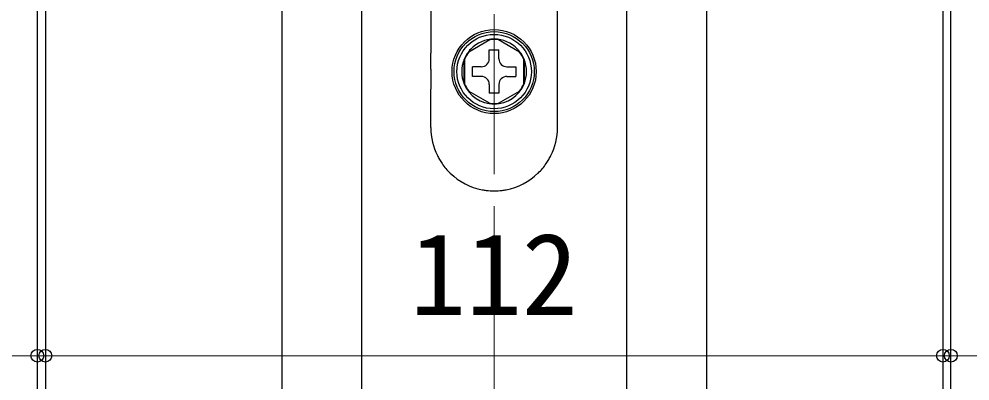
# Model space of a CAD drawing. Units: millimetres at full size; details may follow other scales. Extents: x -800 to 800, y -560 to 560.
# Drawn here: x -476.7 to -358, y 281.9 to 327.1 of the extents above; entities that cross this region are included whole.
import ezdxf
from ezdxf.enums import TextEntityAlignment as Align

# ---------------------------------------------------------------- set-up
doc = ezdxf.new("R2010")
doc.units = ezdxf.units.MM
doc.header["$LTSCALE"] = 4
doc.header["$PDMODE"] = 32
doc.header["$PDSIZE"] = 1.6
doc.linetypes.add('CHAIN1', pattern=[8, 5, -1, 1, -1])
doc.linetypes.add('USER11', pattern=[14.01, 12, -1, 0.01, -1])
doc.layers.add('2-0', color=7, linetype='Continuous', lineweight=25)
doc.styles.add('ＭＳ ゴシック', font='')
doc.styles.get('ＭＳ ゴシック').set_extended_font_data('MS Gothic')

msp = doc.modelspace()

# ---------------------------------------------------------------- linework, layer by layer
at = {"layer": '2-0', "color": 4, "linetype": 'CHAIN1', "lineweight": 9}
msp.add_line((-417.382, 423.673), (-417.382, 166), dxfattribs=at)
at = {"layer": '2-0'}
for p, q in [((-474.373, 166), (-474.373, 406.5)), ((-360.387, 166), (-360.387, 406.5)), ((-473.376, 386), (-473.376, 166)), ((-361.384, 386), (-361.384, 166)), ((-443.878, 385.003), (-443.878, 166)), ((-390.882, 385.003), (-390.882, 166)), ((-425.282, 330.103), (-425.282, 325.803)), ((-425.282, 325.803), (-425.282, 324.803)), ((-425.282, 324.803), (-425.282, 324.731)), ((-425.282, 324.731), (-425.282, 323.929)), ((-417.916, 324.467), (-420.549, 322.947)), ((-414.216, 322.947), (-416.849, 324.467)), ((-409.482, 323.929), (-409.482, 324.731)), ((-425.282, 323.929), (-425.282, 323.464)), ((-425.282, 320.803), (-425.282, 322.803)), ((-417.982, 323.203), (-416.782, 323.203)), ((-417.982, 322.103), (-417.982, 323.203)), ((-416.782, 322.103), (-416.782, 323.203)), ((-409.482, 323.464), (-409.482, 323.929)), ((-421.132, 318.973), (-421.132, 322.033)), ((-421.082, 322.023), (-421.082, 318.983)), ((-413.682, 318.983), (-413.682, 322.023)), ((-413.632, 322.033), (-413.632, 318.973)), ((-425.282, 320.803), (-425.282, 320.303)), ((-420.082, 319.903), (-420.082, 321.103)), ((-418.982, 321.103), (-420.082, 321.103)), ((-415.782, 321.103), (-414.682, 321.103)), ((-414.682, 321.103), (-414.682, 319.903)), ((-418.982, 319.903), (-420.082, 319.903)), ((-415.782, 319.903), (-414.682, 319.903)), ((-409.482, 319.677), (-409.482, 320.141)), ((-409.482, 318.874), (-409.482, 319.677)), ((-425.282, 317.803), (-425.282, 318.303)), ((-420.549, 318.058), (-417.916, 316.539)), ((-417.982, 318.903), (-417.982, 317.803)), ((-416.849, 316.539), (-414.216, 318.058)), ((-416.782, 318.903), (-416.782, 317.803)), ((-409.482, 318.803), (-409.482, 318.874)), ((-409.482, 318.303), (-409.482, 318.803)), ((-409.482, 317.803), (-409.482, 318.303)), ((-425.282, 313.503), (-425.282, 317.803)), ((-416.782, 317.803), (-417.982, 317.803)), ((-409.482, 313.503), (-409.482, 317.803))]:
    msp.add_line(p, q, dxfattribs=at)
at = {"layer": '2-0', "color": 4, "lineweight": 9}
for p, q in [((-479.373, 285.003), (-355.387, 285.003)), ((-474.373, 285.003), (-473.376, 285.003)), ((-361.384, 285.003), (-360.387, 285.003))]:
    msp.add_line(p, q, dxfattribs=at)
at = {"layer": '2-0'}
for points in [[(-433.88, 166), (-433.88, 351.003), (-400.88, 351.003), (-400.88, 166)], [(-409.482, 324.731), (-409.482, 324.803), (-409.482, 325.803), (-409.482, 330.103)], [(-425.282, 323.464), (-425.282, 323.303), (-425.282, 322.803)], [(-409.482, 320.803), (-409.482, 322.803), (-409.482, 323.303), (-409.482, 323.464)], [(-409.482, 320.141), (-409.482, 320.303), (-409.482, 320.803)], [(-425.282, 320.303), (-425.282, 320.141), (-425.282, 319.677), (-425.282, 318.874)], [(-425.282, 318.874), (-425.282, 318.803), (-425.282, 318.303)]]:
    msp.add_lwpolyline(points, dxfattribs=at)
for radius in [5.25, 4.646]:
    msp.add_circle((-417.382, 320.503), radius, dxfattribs=at)
at = {"layer": '2-0', "linetype": 'USER11'}
msp.add_circle((-417.382, 320.503), 5, dxfattribs=at)
at = {"layer": '2-0'}
for centre, radius, start, end in [((-417.382, 320.503), 4.05, 43.7377, 136.2623), ((-417.382, 320.503), 4, 82.33165, 97.66835), ((-417.382, 320.503), 4.05, 136.2623, 157.80839), ((-417.382, 320.503), 4, 142.17651, 157.66835), ((-417.382, 320.503), 4.05, 22.19161, 43.7377), ((-417.382, 320.503), 4, 22.33165, 37.66835), ((-417.382, 320.503), 4.05, 157.80839, 202.19161), ((-418.982, 322.103), 1, 270, 0), ((-415.782, 322.103), 1, 180, 270), ((-417.382, 320.503), 4.05, 337.80839, 22.19161), ((-418.982, 318.903), 1, 360, 90), ((-415.782, 318.903), 1, 90, 180), ((-417.382, 320.503), 4.05, 202.19161, 337.80839), ((-417.382, 320.503), 4, 202.33165, 217.82349), ((-417.382, 320.503), 4, 322.17651, 337.66835), ((-417.382, 320.503), 4, 262.17651, 277.82349), ((-417.382, 313.503), 7.9, 180, 206.29788), ((-417.382, 313.503), 7.9, 333.70212, 0), ((-417.382, 313.503), 7.9, 206.29788, 210.41962), ((-417.382, 313.503), 7.9, 329.58038, 333.70212), ((-417.382, 313.503), 7.9, 210.41962, 214.72375), ((-417.382, 313.503), 7.9, 214.72375, 225.86911), ((-417.382, 313.503), 7.9, 314.13089, 325.27625), ((-417.382, 313.503), 7.9, 325.27625, 329.58038), ((-417.382, 313.503), 7.9, 225.86911, 226.18003), ((-417.382, 313.503), 7.9, 226.18003, 259.0546), ((-417.382, 313.503), 7.9, 280.9454, 313.81997), ((-417.382, 313.503), 7.9, 313.81997, 314.13089), ((-417.382, 313.503), 7.9, 259.0546, 262.72786), ((-417.382, 313.503), 7.9, 262.72786, 270), ((-417.382, 313.503), 7.9, 270, 277.27214), ((-417.382, 313.503), 7.9, 277.27214, 280.9454)]:
    msp.add_arc(centre, radius, start, end, dxfattribs=at)
at = {"layer": '2-0', "color": 4}
for p in [(-474.373, 285.003), (-473.376, 285.003), (-361.384, 285.003), (-360.387, 285.003)]:
    msp.add_point(p, dxfattribs=at)

# ---------------------------------------------------------------- texts
at = {"layer": '2-0', "style": 'ＭＳ ゴシック'}
msp.add_text('112', height=10.26, dxfattribs=at).set_placement((-427.88, 287.003), align=Align.BOTTOM_LEFT)

doc.saveas('drawing.dxf')
